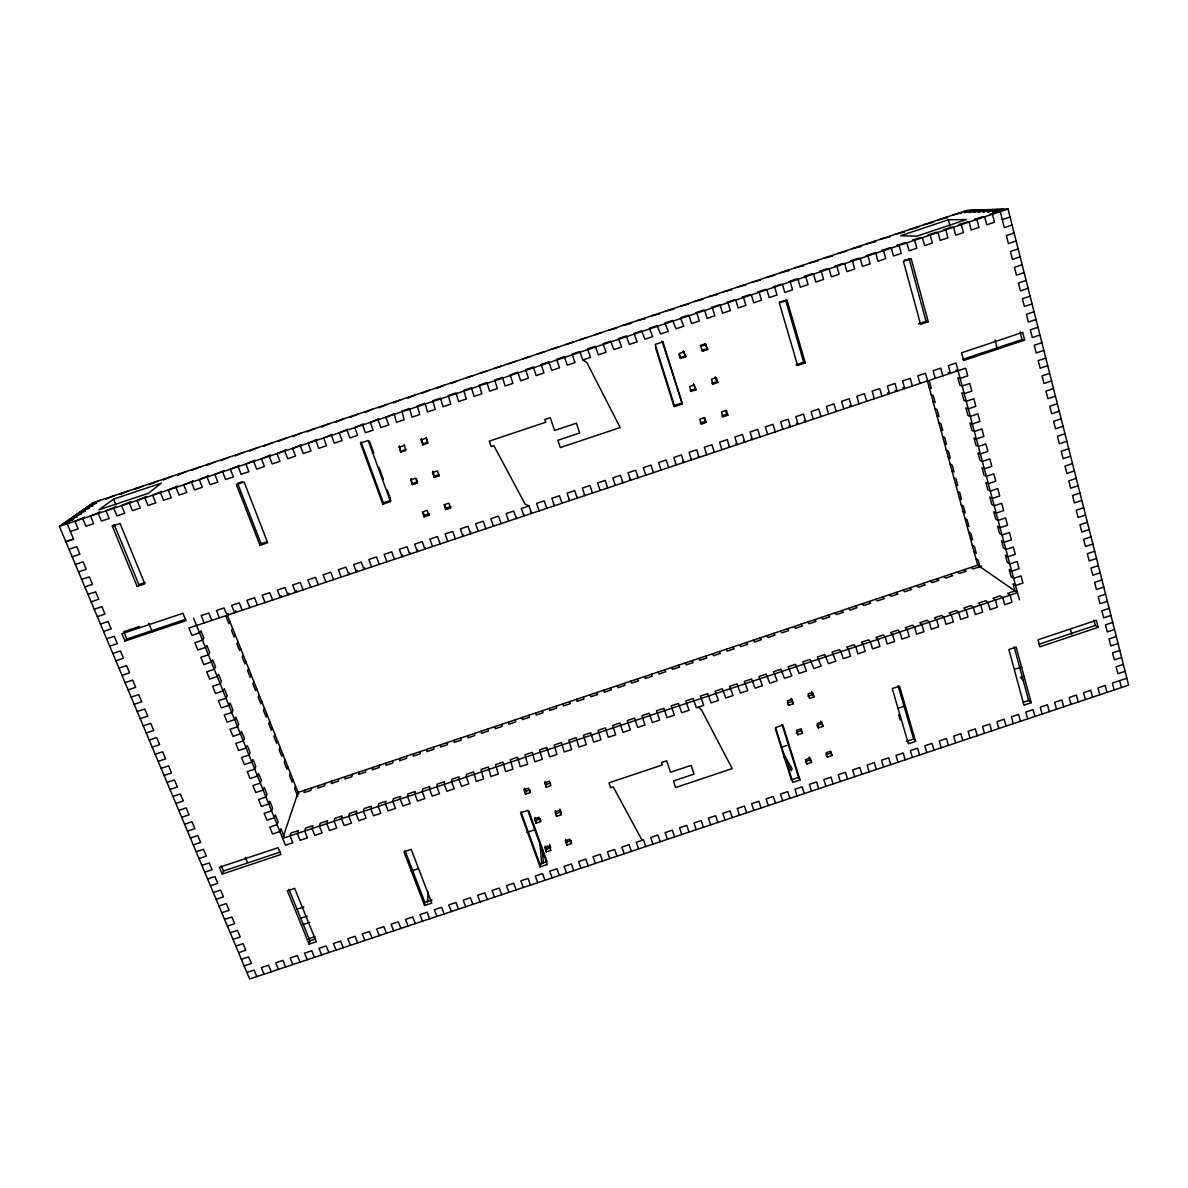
<?xml version="1.0" encoding="UTF-8"?>
<svg xmlns="http://www.w3.org/2000/svg" width="1188" height="1188" viewBox="0 0 1188 1188"><rect width="100%" height="100%" fill="white"/><g stroke="black" fill="none" stroke-linecap="round" stroke-linejoin="round"><path stroke-width="1.5" d="M486.991 370.923L479.833 373.314M481.511 731.095L481.482 733.338L488.313 731.051L488.313 728.823M474.71 733.367L474.665 735.61L467.834 737.897L467.924 735.639M478.289 529.759L478.244 531.259L475.601 523.774L483.219 521.235L485.847 528.705M461.122 737.911L461.003 740.183L454.187 742.455L454.336 740.183M470.7 532.298L470.626 533.813L467.983 526.329L460.35 528.883L463.008 536.352L463.127 534.823M447.534 742.455L447.356 744.742L440.54 747.029L440.733 744.728M427.383 902.538L428.304 892.114M424.576 905.523L403.92 851.826L411.197 849.39L431.793 903.118L424.576 905.523L424.873 902.36L404.974 850.593M472.676 375.705L465.503 378.111M433.947 747L433.709 749.316L426.878 751.588L427.145 749.272M420.359 751.544L420.062 753.875L413.231 756.162L413.558 753.816M450.594 507.959L450.772 506.563L445.916 508.197L445.708 509.593L450.594 507.959L448.886 503.163L444 504.796L445.708 509.593M406.771 756.088L406.4 758.434L399.584 760.721L399.97 758.36M393.169 760.632L392.753 763.008L385.937 765.28L386.382 762.904M458.345 380.502L451.024 383.635L451.188 382.907M425.245 547.505L424.933 549.094L422.23 541.639L414.612 544.178L417.33 551.633L417.671 550.029M439.144 475.764L439.382 474.517L434.496 476.15L434.229 477.398L439.144 475.764L437.407 470.908L432.506 472.542L434.229 477.398M379.581 765.176L379.106 767.567L372.29 769.854L372.794 767.448M428.913 515.221L429.195 513.795L424.339 515.414L424.027 516.854L428.913 515.221L427.175 510.409L422.304 512.043L424.027 516.854M365.993 769.72L365.459 772.141L358.627 774.413L359.207 771.992M410.098 552.569L409.712 554.187L406.994 546.732L399.361 549.287L402.093 556.726L402.524 555.108M352.405 774.264L351.811 776.7L344.98 778.986L345.619 776.536M309.088 944.148L287.348 890.792L294.639 888.357L316.305 941.728L309.088 944.148L309.92 940.792L288.981 889.381M338.818 778.808L338.164 781.259L331.333 783.545L332.031 781.08M417.344 483.056L415.592 478.2L410.692 479.848L412.429 484.689L417.344 483.056L416.528 478.556M444.03 385.298L436.635 388.446L436.872 387.689M427.561 443.228L427.858 442.144L422.958 443.777L422.631 444.876L427.561 443.228L426.121 437.243L427.279 440.51M412.429 484.689L411.063 478.586M325.23 783.352L324.517 785.832L317.686 788.104L318.429 785.624M422.631 444.876L421.22 438.892L422.958 443.777M311.642 787.896L310.855 790.391L304.039 792.678L304.841 790.169M295.5 786.055L294.654 788.535L297.846 796.554M292.946 779.655L292.085 782.105L289.516 775.66L290.392 773.24M429.714 390.095L422.245 393.258L422.542 392.486M364.642 567.775L364.033 569.468L361.256 562.028L353.623 564.582L356.415 572.007L357.053 570.314M287.823 766.795L286.932 769.215L284.348 762.741L285.254 760.35M382.848 504.217L360.439 443.079L368.191 440.481L390.525 501.648L382.848 504.217L383.368 502.836L361.078 441.981M400.712 452.197L399.391 446.198L400.712 452.197L405.643 450.549L404.306 444.55M282.685 753.89L281.764 756.251L279.165 749.747L280.101 747.415M349.48 572.839L348.797 574.561L346.005 567.136L338.387 569.691L341.194 577.101M277.502 740.926L276.566 743.243L273.968 736.709L274.918 734.436M222.26 874.101L219.424 867.299L278.111 847.683L280.888 854.499L222.26 874.101L223.522 871.027L221.399 865.963M415.384 394.876L407.855 398.084L408.226 397.282M272.319 727.917L271.354 730.16L268.74 723.611L269.706 721.383M267.107 714.834L266.112 717.032L263.484 710.454L264.478 708.271M261.865 701.707L260.84 703.845L258.212 697.222L259.236 695.114M401.069 399.673L393.466 402.895L393.911 402.064M256.608 688.505L255.554 690.599L252.91 683.946L253.965 681.897M296.451 590.585L295.515 592.396L292.649 584.986L300.267 582.432L303.118 589.842M251.321 675.259L250.252 677.294L247.579 670.611L248.663 668.621M288.877 593.124L287.897 594.936L285.031 587.54L277.398 590.08L280.279 597.49L281.304 595.648M246.005 661.954L244.906 663.929L242.233 657.216L243.347 655.271M386.753 404.469L379.076 407.707L379.581 406.86M240.674 648.589L239.56 650.504L236.872 643.762L238.001 641.876M235.328 635.164L234.17 637.02L231.467 630.249L232.64 628.422M372.423 409.251L364.701 412.518L365.265 411.657M229.937 621.666L228.764 623.477L226.047 616.676L227.25 614.909L298.693 794.03M235.848 610.855L234.6 612.77L231.675 605.39L239.293 602.836L242.218 610.216M228.274 613.394L226.997 615.31L224.057 607.929L216.424 610.484L219.379 617.864M358.108 414.048L350.312 417.33L350.95 416.439M259.994 545.322L267.671 542.753L244.119 481.986L236.367 484.585L259.994 545.322L261.122 543.733L267.226 541.683M343.792 418.844L335.922 422.141L336.635 421.235M329.477 423.626L321.532 426.967L322.304 426.032M315.147 428.423L307.157 431.779L307.989 430.813M124.978 641.075L185.952 620.685L182.952 613.305L121.904 633.724L124.978 641.075L126.76 639.04L185.699 619.319M300.831 433.219L292.768 436.59L293.674 435.61M286.516 438.001L278.378 441.401L279.358 440.406M138.892 584.63L114.197 524.591L112.311 526.091L137.155 586.412L138.892 584.63L144.995 582.58M272.201 442.797L264.003 446.213L265.043 445.188M257.885 447.594L249.614 451.024L250.713 449.985M243.555 452.376L235.224 455.85L236.397 454.781M229.239 457.172L220.849 460.662L222.082 459.563M214.924 461.954L206.46 465.473L207.766 464.36M200.609 466.75L192.07 470.285L193.451 469.141M186.293 471.547L177.695 475.096L179.136 473.938M171.978 476.329L163.305 479.907L164.82 478.734M157.662 481.125L148.931 484.719L150.505 483.516M143.347 485.922L134.541 489.53L136.189 488.313M129.032 490.703L120.166 494.342L121.874 493.094M113.632 499.064L98.856 509.86L148.455 493.258L161.345 483.1L113.632 499.064L115.993 504.826M114.716 495.5L105.777 499.168L107.559 497.891M100.401 500.282L91.402 503.979M59.4 526.433L93.243 502.687L966.884 210.335L1008.033 208.999L1128.6 685.134L249.643 979.001L59.4 526.433L1008.033 208.999M89.546 505.286L96.763 502.866L87.66 506.593M971.383 210.187L964.151 212.607L973.67 210.113M85.774 507.929L93.065 505.479L83.858 509.266M975.972 210.038L968.665 212.489L978.303 209.964M948.351 219.78L900.593 235.759L916.928 236.145L966.572 219.542L948.351 219.78L949.94 225.809M81.927 510.617L89.293 508.167L79.982 511.998M980.649 209.89L973.269 212.355L983.011 209.816M78.007 513.379L85.447 510.885L76.017 514.775M985.401 209.727L977.962 212.221L987.822 209.652M74.012 516.171L81.526 513.662L71.993 517.597M990.257 209.578L982.743 212.088L992.723 209.504M69.944 519.037L77.517 516.498L67.879 520.493M995.217 209.415L987.629 211.954L997.727 209.34M65.785 521.948L73.448 519.394L63.677 523.433M1000.266 209.251L992.604 211.82L1002.821 209.177M61.553 524.933L69.29 522.334L67.167 523.834L73.552 539.07L65.726 541.728L73.552 539.07M70.359 531.467L78.126 528.868L74.948 521.235L84.749 517.166L82.715 518.636L85.892 526.269L93.659 523.67L90.481 516.038L100.208 511.983L98.262 513.439L101.411 521.072L109.177 518.473L106.029 510.825L115.682 506.816L113.796 508.226L116.944 515.874L124.695 513.275L121.577 505.628L131.14 501.633L129.344 503.029L132.462 510.677L140.229 508.078L137.125 500.43L146.614 496.465L144.891 497.831L147.995 505.494L155.747 502.895L152.658 495.233L162.073 491.283L160.439 492.634L163.513 500.296L171.28 497.698L168.206 490.02L177.547 486.115L175.987 487.422L179.046 495.099L186.798 492.5L183.754 484.823L193.02 480.932L191.52 482.224L194.565 489.901L202.331 487.303L199.302 479.625L208.479 475.764L207.068 477.027L210.098 484.704L217.85 482.105L214.85 474.413L223.953 470.582L222.616 471.814L225.616 479.507L233.383 476.908L230.398 469.215L239.412 465.414L238.164 466.617L241.149 474.309L248.916 471.71L245.931 464.018L254.885 460.231L253.712 461.419L256.667 469.126L264.434 466.528L261.479 458.82L270.359 455.049L269.26 456.207L272.201 463.929L279.967 461.33L277.027 453.608L285.818 449.881L284.808 451.009L287.734 458.731L295.5 456.133L292.575 448.411L301.292 444.698L300.356 445.812L303.252 453.534L311.018 450.935L308.123 443.213L316.765 439.53L315.904 440.6L318.785 448.336L326.552 445.738L323.671 438.001L332.224 434.348L331.452 435.402L334.318 443.139L342.085 440.54L339.219 432.803L347.698 429.18L347 430.204L349.836 437.941L357.603 435.343L354.767 427.606L363.172 423.997L362.548 424.992L365.369 432.744L373.136 430.145L370.314 422.393L378.645 418.815L378.096 419.795L380.903 427.546L388.669 424.948L385.862 417.196L394.104 413.647L396.436 422.349L404.202 419.75L401.841 411.048L409.578 408.464L411.954 417.151L419.72 414.553L417.315 405.88L425.052 403.296L427.487 411.954L435.254 409.37L432.788 400.698L440.525 398.114L443.02 406.771L450.787 404.172L448.262 395.53L455.999 392.931L458.553 401.574L466.32 398.975L463.736 390.347L471.473 387.763L474.086 396.376L481.853 393.777L479.209 385.164L486.946 382.581L489.619 391.179L497.386 388.58L494.683 379.997L502.42 377.398L505.138 385.981L512.904 383.382L510.157 374.814L517.879 372.23L520.671 380.784L528.437 378.185L525.616 369.631L533.353 367.047L536.204 375.586L543.97 372.987L541.089 364.464L548.826 361.865L551.737 370.389L559.503 367.79L556.563 359.281L564.3 356.697L567.27 365.191L575.037 362.592L572.037 354.098L579.774 351.514L582.803 359.994L586.931 362.637L620.151 427.546L560.305 447.579L557.855 440.258L579.64 432.981L576.403 423.18L554.588 430.487L550.296 417.671L544.832 419.513L545.752 422.23L489.248 441.134L491.134 446.569L493.852 445.663L525.155 504.172L528.972 505.925L531.541 513.424L531.318 512.013M582.803 359.994L590.57 357.395L587.511 348.93L595.247 346.332L598.336 354.796L606.103 352.197L602.984 343.748L610.721 341.164L613.869 349.599L621.636 347L618.473 338.565L626.21 335.981L629.402 344.401L637.169 341.802L633.947 333.397L641.683 330.799L644.936 339.204L652.702 336.605L649.42 328.215L657.157 325.616L660.469 334.006L668.235 331.407L664.894 323.032L672.631 320.448L676.002 328.809L683.768 326.21L680.368 317.849L688.104 315.266L689.114 315.711L691.55 323.611L699.316 321.012L696.896 313.112L695.841 312.682L703.578 310.083L704.677 310.514L707.083 318.399L714.849 315.8L712.444 307.915L711.315 307.499L719.052 304.915L720.225 305.301L722.616 313.201L730.382 310.603L728.006 302.702L726.789 302.316L734.54 299.732L735.773 300.104L738.149 308.004L745.916 305.405L743.554 297.505L742.277 297.134L750.014 294.55L751.336 294.891L753.682 302.806L761.449 300.208L759.117 292.293L757.751 291.966L765.488 289.367L766.884 289.694L769.215 297.609L776.982 295.01L774.665 287.095L773.225 286.783L780.962 284.199L782.447 284.481L784.763 292.411L792.53 289.813L790.228 281.883L788.698 281.601L796.435 279.017L797.994 279.284L800.296 287.214L808.063 284.615L805.776 276.685L804.187 276.418L811.924 273.834L813.557 274.072L815.829 282.016L823.596 279.418L821.339 271.473L819.661 271.25L827.397 268.651L829.12 268.874L831.362 276.819L839.129 274.22L836.887 266.275L835.134 266.067L842.871 263.469L844.668 263.662L846.91 271.621L854.677 269.023L852.449 261.063L850.623 260.885L858.36 258.301L860.231 258.464L862.443 266.424L870.21 263.825L868.012 255.851L866.097 255.702L873.833 253.118L875.779 253.252L877.977 261.226L885.743 258.613L883.56 250.653L881.57 250.519L889.307 247.936L891.342 248.054L893.51 256.014L901.291 253.415L899.123 245.441L897.059 245.352L904.796 242.753L906.904 242.842L909.058 250.817L916.824 248.218L914.671 240.243L912.533 240.169L920.269 237.57L922.452 237.63L924.591 245.619L932.357 243.02L930.234 235.031L928.006 234.986L935.758 232.403L938.015 232.432L940.139 240.422L947.905 237.823L945.797 229.833L943.495 229.804L951.232 227.22L953.578 227.22L955.672 235.224L963.438 232.625L961.359 224.621L958.968 224.621L966.72 222.037L969.126 222.022L971.205 230.027L978.986 227.428L976.907 219.409L974.457 219.453L982.194 216.855L984.689 216.81L986.753 224.829L994.519 222.215L992.47 214.211L989.931 214.271L997.682 211.672L1000.251 211.598L1004.32 227.621L1012.087 225.022M1002.286 219.617L1010.067 217.018M242.263 481.749L237.63 483.293L261.122 543.733M779.387 302.019L787.065 300.326L805.286 362.875L797.608 365.444L796.064 364.746L803.712 362.192L805.286 362.875M904.454 260.157L911.211 258.776L928.229 321.74L920.537 324.309L903.444 261.375L911.211 258.776M112.311 526.091L120.062 523.507L144.832 583.843L137.155 586.412M662.934 341.862L655.167 344.446L674.695 406.563L682.372 403.994L662.934 341.862L662.058 341.268L682.372 403.994M787.065 300.326L779.298 302.91L797.608 365.444M68.993 549.242L76.73 546.658L79.908 554.232L72.171 556.816M1014.106 232.997L1006.355 235.595L1008.389 243.555L1016.126 240.971M705.123 343.881L700.222 345.53L702.821 351.113L707.751 349.465L705.123 343.881L707.751 349.465M398.945 447.297L403.89 445.649M420.879 439.961L425.809 438.313M684.288 351.811L679.343 353.46L680.902 358.449L685.832 356.786L683.308 351.188L685.832 356.786M701.291 346.124L706.221 344.475M401.158 451.069L406.058 449.435M678.897 354.484L679.937 357.781L684.837 356.133M706.652 348.841L701.737 350.49L702.821 351.113M75.349 564.359L83.071 561.776L86.219 569.304L78.512 571.888M1018.131 248.901L1010.409 251.485L1012.414 259.415L1020.136 256.831M81.66 579.402L89.367 576.819L92.516 584.318L84.808 586.902M1022.14 264.731L1014.433 267.315L1016.438 275.185L1024.145 272.616M694.534 384.867L689.619 386.501L691.149 391.431L696.064 389.783L693.51 384.066L696.064 389.783M412.815 483.412L417.686 481.779M695.025 388.966L690.139 390.6L691.149 391.431M717.864 382.491L716.72 381.719L711.835 383.353L712.963 384.14L717.864 382.491L716.349 377.561L711.449 379.195L712.963 384.14M87.957 594.371L95.649 591.802L98.767 599.257L91.09 601.826M1026.135 280.472L1018.443 283.056L1020.433 290.897L1028.11 288.313M383.368 502.836L391.001 500.267M655.449 347.386L673.774 405.672L681.407 403.103M918.383 323.819L926.031 321.265L928.229 321.74M94.223 609.266L101.886 606.697L104.99 614.122L97.342 616.676M1030.1 296.139L1022.423 298.708L1024.412 306.519L1032.075 303.95M706.192 422.438L705.108 421.473L700.252 423.091L701.306 424.071L706.192 422.438L704.677 417.567L699.791 419.201L701.306 424.071M727.873 415.176L726.685 414.241L721.829 415.874L723.002 416.81L727.873 415.176L726.388 410.306L721.502 411.939L723.002 416.81M100.445 624.086L108.093 621.517L111.197 628.912L103.549 631.467M1034.05 311.731L1026.387 314.3L1028.362 322.067L1036.01 319.498M123.715 631.719L139.323 626.492M106.653 638.832L114.271 636.278L117.36 643.629L109.742 646.183M1037.97 327.249L1030.338 329.804L1032.298 337.541L1039.931 334.986M963.037 359.266L1022.036 339.53L1024.68 340.095L1022.705 332.358L961.597 352.806L963.646 360.499L1024.68 340.095M528.972 505.925L521.339 508.479L523.923 515.978L523.745 514.553M112.815 653.504L120.433 650.965L123.493 658.271L115.889 660.825M1041.891 342.693L1034.273 345.248L1036.218 352.94L1043.836 350.386M118.963 668.116L126.552 665.577L129.596 672.854L122.022 675.393M1045.782 358.063L1038.178 360.603L1040.124 368.25L1047.712 365.711M125.067 682.654L132.64 680.115L135.67 687.362L128.111 689.886M1049.643 373.359L1042.069 375.883L1044 383.501L1051.573 380.977M131.14 697.118L138.699 694.579L141.728 701.796L134.17 704.321M1053.504 388.565L1045.945 391.104L1047.861 398.678L1055.419 396.153M137.199 711.508L144.743 708.984L147.743 716.156L140.214 718.681M1057.335 403.712L1049.791 406.237L1051.707 413.78L1059.251 411.256M143.228 725.838L150.742 723.314L153.727 730.457L146.228 732.966M1061.151 418.785L1053.622 421.309L1055.538 428.809L1063.052 426.299M149.213 740.094L156.712 737.585L159.697 744.683L152.198 747.193M1064.953 433.783L1057.439 436.308L1059.34 443.777L1066.839 441.268M155.183 754.276L162.667 751.781L165.622 758.85L158.153 761.345M1068.74 448.722L1061.24 451.217L1063.141 458.657L1070.611 456.162M161.123 768.398L168.577 765.904L171.532 772.942L164.078 775.437M1072.497 463.572L1065.027 466.082L1066.898 473.477L1074.368 470.983M167.018 782.461L174.473 779.967L177.413 786.976L169.973 789.456M1076.239 478.363L1068.784 480.858L1070.655 488.223L1078.11 485.729M172.899 796.45L180.338 793.955L183.264 800.935L175.839 803.415M1079.966 493.079L1072.526 495.559L1074.398 502.895L1081.822 500.415M178.764 810.365L186.174 807.885L189.085 814.834L181.675 817.299M1083.679 507.721L1076.254 510.201L1078.11 517.508L1085.52 515.028M184.585 824.22L191.981 821.754L194.877 828.66L187.481 831.125M1087.362 522.304L1079.966 524.784L1081.808 532.046L1089.203 529.566M977.724 565.146L298.054 792.441L282.685 838.386L1017.477 592.664L977.724 565.146L927.368 380.68L929.387 381.393L931.303 388.446L929.298 387.704M981.6 566.082L973.061 568.933L970.923 567.419M190.377 838.015L197.757 835.55L200.638 842.426L193.273 844.891M1091.044 536.813L1083.649 539.278L1085.49 546.51L1092.871 544.045M196.154 851.737L203.504 849.286L206.37 856.117L199.02 858.582M1094.697 551.247L1087.332 553.712L1089.158 560.914L1096.524 558.449M201.886 865.399L209.237 862.948L212.088 869.765L204.752 872.215M1098.336 565.622L1090.985 568.087L1092.812 575.244L1100.147 572.794M223.522 871.027L280.145 852.093M207.603 879.001L214.939 876.551L217.775 883.337L210.454 885.773M1101.959 579.937L1094.623 582.387L1096.435 589.515L1103.771 587.065M213.305 892.544L220.612 890.094L223.433 896.836L216.127 899.286M1105.568 594.178L1098.247 596.614L1100.058 603.712L1107.365 601.262M793.376 703.741L791.936 701.484L787.288 703.044L788.713 705.301L793.376 703.741L791.995 699.301L787.332 700.861L788.713 705.301M807.914 696.138L812.547 694.594L814.092 696.821L809.429 698.381L808.063 693.926L812.726 692.366L814.092 696.821M546.257 787.213L544.698 782.818L549.361 781.259L550.92 785.654L546.257 787.213L545.975 784.555L550.623 783.011M525.542 794.133L530.204 792.574L530.011 789.901L525.363 791.446L525.542 794.133L523.967 789.753L528.63 788.193L530.204 792.574M218.963 906.013L226.255 903.578L229.061 910.29L221.785 912.726M1109.161 608.345L1101.855 610.781L1103.652 617.849L1110.943 615.414M1039.055 644.238L1095.291 625.437L1098.158 627.323L1039.901 646.807L1038.03 639.783L1096.361 620.284L1098.158 627.323M224.591 919.423L231.868 916.988L234.675 923.67L227.413 926.105M1112.725 622.453L1105.449 624.888L1107.231 631.912L1114.507 629.477M823.135 726.328L821.561 723.982L816.943 725.526L818.487 727.888L823.135 726.328L821.784 721.918L817.136 723.477L818.487 727.888M536.219 819.586L539.56 818.473M536.011 823.165L535.788 820.359L540.391 818.814L540.644 821.606L536.011 823.165L534.452 818.829L539.085 817.27L540.644 821.606M560.914 811.953L561.256 814.716L556.623 816.275L556.296 813.498L560.914 811.953L559.89 809.073M797.876 734.778L802.509 733.234L801.143 728.823L796.509 730.382L797.876 734.778L796.42 732.387L801.039 730.843L802.509 733.234M297.193 909.191L303.905 906.949M411.226 871.071L417.938 868.829M526.952 832.372L535.343 829.566M781.927 747.118L786.961 745.44M897.697 708.419L904.41 706.162M1015.161 669.141L1021.873 666.899M230.205 932.773L237.466 930.338L240.258 936.99L233.011 939.411M1116.289 636.501L1109.013 638.921L1110.795 645.916L1118.057 643.495M1023.7 676.299L1020.284 677.442L1023.076 679.818M300.371 918.369L307.202 916.082M235.788 946.049L243.035 943.628L245.812 950.252L238.58 952.672M1119.824 650.475L1112.577 652.895L1114.344 659.86L1121.591 657.439M302.91 924.62L309.741 922.348M811.567 762.429L810.053 759.919L805.464 761.449L806.949 763.958L811.567 762.429L810.216 758.063L805.598 759.607L806.949 763.958M546.361 851.915L544.817 847.608L549.435 846.079L550.98 850.37L546.361 851.915L546.094 848.989L550.683 847.445L549.658 844.594M566.869 845.054L566.498 842.158L571.101 840.629L571.487 843.51L566.869 845.054L565.34 840.748L569.958 839.203L571.487 843.51M827.472 757.112L832.09 755.568L830.754 751.202L826.12 752.746L827.472 757.112L825.883 754.618L830.471 753.088L832.09 755.568M788.698 770.151L792.188 768.978L782.417 751.544M241.357 959.28L248.574 956.86L251.336 963.453L244.119 965.859M1123.343 664.389L1116.111 666.795L1117.878 673.73L1125.095 671.309M308.331 938.832L315.147 936.545M309.92 940.792L315.666 938.876M424.873 902.36L432.061 899.955M540.095 866.913L520.507 812.844L527.784 810.394L547.312 864.493L540.095 866.913L539.842 863.914L547.029 861.523L528.853 811.122M800.044 779.996L782.877 725.111L775.586 727.546L792.827 782.402L800.044 779.996L798.588 777.412L791.401 779.818L775.333 728.704M906.429 741.357L913.617 738.951L915.606 741.357L908.389 743.777L892.218 688.55L899.509 686.1L915.606 741.357M1022.898 702.42L1028.645 700.489L1031.184 702.717L1023.967 705.137L1008.864 649.539L1016.156 647.104L1031.184 702.717M246.881 972.437L254.098 970.032L256.846 976.595M1126.848 678.229L1112.414 683.055L1114.181 689.946M959.726 212.726L961.924 212.667L952.553 215.132M945.396 217.523L947.534 217.493L938.223 219.929M931.065 222.319L933.129 222.304L923.893 224.71M916.735 227.116L918.74 227.116L909.577 229.507M902.405 231.912L904.35 231.942L895.247 234.303M888.075 236.709L889.946 236.754L880.917 239.1M873.759 241.491L875.556 241.565L866.587 243.896M859.429 246.287L861.166 246.391L852.256 248.693M845.099 251.084L846.762 251.203L837.941 253.489M830.768 255.88L832.372 256.014L823.611 258.271M816.438 260.677L817.983 260.84L809.28 263.068M802.123 265.473L803.593 265.652L794.95 267.864M787.793 270.27L789.188 270.478L780.635 272.661M773.462 275.052L774.799 275.289L766.305 277.457M759.132 279.848L760.409 280.101L751.974 282.254M744.817 284.645L746.019 284.927L737.644 287.036M730.486 289.441L731.63 289.738L723.329 291.832M716.156 294.238L717.225 294.55L708.998 296.629M955.761 370.017L958.077 370.73M948.187 372.557L950.459 373.284L948.395 365.607L956.028 363.053L1019.378 599.792M701.841 299.02L702.836 299.361L694.668 301.425M931.214 394.728L933.233 395.5L935.149 402.524L933.115 401.722M687.51 303.816L688.446 304.187L680.353 306.222M902.702 387.778L904.751 388.565L902.628 380.917L910.26 378.363L912.369 386.026M895.113 390.303L897.133 391.119L895.01 383.472L887.377 386.026L889.515 393.674L887.54 392.842M935.03 408.702L937.065 409.533L938.966 416.543L936.931 415.681M938.817 422.631L940.866 423.522L942.767 430.487L940.718 429.566M673.195 308.613L674.056 308.999L666.023 311.004M942.604 436.486L944.668 437.436L946.554 444.371L944.49 443.391M946.376 450.282L948.44 451.291L950.326 458.197L948.247 457.157M849.628 405.524L851.425 406.415L849.242 398.782L841.609 401.336L843.807 408.954M658.865 313.409L659.667 313.81L651.707 315.8M950.118 464.018L952.197 465.087L954.083 471.963L951.989 470.864M953.845 477.695L955.954 478.823L957.81 485.669L955.716 484.511M957.573 491.312L959.681 492.5L961.538 499.316L959.414 498.099M644.535 318.206L645.277 318.636L637.377 320.597M961.27 504.87L963.394 506.118L965.235 512.904L963.112 511.627M964.953 518.369L967.091 519.676L968.933 526.433L966.794 525.096M804.157 420.745L805.716 421.695L803.474 414.092L795.856 416.646L798.098 424.25L796.569 423.27M968.621 531.808L970.759 533.174L972.601 539.887L970.448 538.506M972.274 545.188L974.427 546.599L976.254 553.296L974.086 551.856M788.995 425.809L790.48 426.804L788.223 419.186L780.605 421.74L782.862 429.343M630.219 322.988L630.887 323.448L623.061 325.393M975.912 558.509L978.08 559.979L979.892 566.646M679.937 357.781L680.902 358.449M964.121 569.691L966.23 571.22L959.399 573.507L957.32 571.963M950.519 574.235L952.568 575.779L945.752 578.066L943.718 576.507M936.931 578.794L938.921 580.353L932.09 582.64L930.13 581.066M615.889 327.784L616.498 328.259L608.731 330.175M751.098 438.491L752.405 439.545L750.103 431.942L757.721 429.403L760.023 436.991M923.328 583.338L925.259 584.927L918.428 587.199L916.527 585.61M743.525 441.03L744.787 442.084L742.47 434.496L734.837 437.05L737.169 444.639L735.936 443.555M909.726 587.882L911.597 589.486L904.766 591.773L902.925 590.154M896.138 592.426L897.95 594.059L891.119 596.331L889.337 594.698M728.363 446.094L729.551 447.178L727.219 439.605L719.586 442.159L721.933 449.732M601.574 332.581L594.401 334.971M882.535 596.97L884.288 598.618L877.457 600.905L875.734 599.257M673.774 405.672L674.695 406.563M868.933 601.529L870.626 603.192L863.795 605.479L862.146 603.801M855.345 606.073L856.979 607.751L850.148 610.038L848.544 608.345M841.743 610.617L843.317 612.325L836.486 614.612L834.941 612.889M698.039 456.237L699.079 457.38L696.717 449.806L689.085 452.361L691.475 459.919L690.466 458.776M587.243 337.377L580.086 339.768M828.155 615.161L829.655 616.899L822.824 619.171L821.354 617.433M698.737 707.023L701.96 710.81L732.194 768.606L675.616 787.525L673.418 780.991L694.015 774.101L691.134 765.354L670.507 772.259L666.676 760.81L661.508 762.533L662.325 764.968L608.909 782.833L610.587 787.689L613.171 786.827L642.114 840.302M682.892 461.3L683.857 462.474L681.466 454.915L673.834 457.454L676.239 465.013L675.304 463.84M814.552 619.705L816.008 621.458L809.177 623.745L807.751 621.992M800.95 624.264L802.346 626.031L795.515 628.304L794.163 626.536M787.362 628.808L788.684 630.59L781.867 632.877L780.561 631.08M572.928 342.159L565.755 344.565M773.759 633.353L775.036 635.164L768.205 637.436L766.973 635.625M760.172 637.897L761.374 639.723L754.543 642.01L753.37 640.169M746.569 642.441L747.727 644.297L740.896 646.569L739.782 644.713M637.421 476.522L638.149 477.754L635.714 470.21L628.081 472.765L630.546 480.308L629.833 479.061M558.598 346.955L551.44 349.346M732.981 647L734.065 648.856L727.234 651.143L726.18 649.272M783.531 756.34L791.579 770.76M719.379 651.544L720.418 653.43L713.587 655.717L712.592 653.816M622.26 481.586L622.928 482.848L620.463 475.319L612.845 477.873L615.31 485.402L614.686 484.125M705.791 656.088L706.756 657.989L699.925 660.276L698.99 658.36M692.203 660.632L693.109 662.562L686.278 664.849L685.402 662.904M544.282 351.752L537.125 354.143M678.6 665.176L679.447 667.121L672.616 669.408L671.799 667.448M264.048 974.19L261.301 967.611L268.518 965.205L271.25 971.769M124.324 633.174L126.76 639.04M278.452 969.363L275.72 962.8L282.937 960.394L285.655 966.958M292.857 964.552L290.139 957.974L297.356 955.568L300.059 962.146M148.752 623.21L152.257 631.719M245.307 857.409L247.267 862.132M314.449 957.335L311.776 950.742L304.559 953.162L307.261 959.741M321.651 954.914L318.978 948.336L326.195 945.93L328.853 952.509M284.348 837.184L280.903 828.66L279.908 831.526L272.557 833.991L269.765 827.13L277.131 824.665L278.126 821.814L275.364 814.953L274.339 817.775L266.973 820.24L264.167 813.335L271.547 810.869L272.587 808.078L269.795 801.187L268.755 803.949L261.36 806.429L258.553 799.494L265.949 797.014L267.003 794.282L264.211 787.362L263.127 790.065L255.732 792.545L252.896 785.58L260.306 783.1L261.405 780.427L258.583 773.462L257.484 776.106L250.059 778.586L247.223 771.591L254.648 769.111L255.776 766.498L252.94 759.503L251.811 762.087L244.372 764.582L241.52 757.543L248.96 755.048L250.119 752.509L247.282 745.485L246.109 747.995L238.654 750.489L235.788 743.436L243.258 740.926L244.431 738.446L241.58 731.392L240.392 733.842L232.907 736.352L230.027 729.254L237.511 726.744L238.714 724.324L235.863 717.225L234.63 719.631L227.131 722.126L224.235 714.998L231.749 712.488L232.982 710.127L230.101 702.999L228.853 705.33L221.339 707.84L218.429 700.682L225.943 698.158L227.22 695.871L224.324 688.713L223.032 690.971L215.503 693.495L212.578 686.293L220.122 683.768L221.428 681.541L218.518 674.353L217.196 676.551L209.652 679.076L206.712 671.829L214.271 669.304L215.607 667.136L212.682 659.919L211.33 662.043L203.772 664.582L200.817 657.306L208.39 654.781L209.756 652.672L206.831 645.411L205.435 647.475L197.861 650.014L194.891 642.708L202.48 640.169L203.876 638.134L200.935 630.843L199.525 632.848L191.921 635.387L188.937 628.036L965.696 368.176L967.73 375.839L960.127 378.393L957.81 377.636L959.845 385.239L962.176 386.026L969.764 383.486L971.799 391.104L964.211 393.644L961.879 392.827L963.899 400.401L966.245 401.247L973.833 398.723L975.853 406.311L968.279 408.835L965.918 407.944L967.938 415.473L970.299 416.409L977.858 413.87L979.877 421.428L972.319 423.953L969.957 422.987L971.962 430.472L974.338 431.482L981.882 428.957L983.887 436.471L976.343 438.996L973.967 437.956L975.972 445.411L978.348 446.48L985.877 443.97L987.867 451.44L980.352 453.964L977.962 452.851L979.952 460.276L982.342 461.419L989.856 458.91L991.846 466.349L984.332 468.859L981.927 467.686L983.916 475.066L986.322 476.284L993.821 473.774L995.796 481.185L988.312 483.679L985.892 482.447L987.852 489.798L990.287 491.075L997.757 488.58L999.717 495.945L992.262 498.44L989.827 497.133L991.787 504.44L994.222 505.791L1001.677 503.296L1003.637 510.632L996.183 513.127L993.747 511.746L995.693 519.022L998.143 520.448L1005.583 517.953L1007.528 525.259L1000.103 527.739L997.638 526.299L999.583 533.546L1002.048 535.031L1009.473 532.551L1011.404 539.812L1003.994 542.292L1001.514 540.778L1003.459 547.995L1005.924 549.539L1013.334 547.059L1015.265 554.291L1007.87 556.771L1005.375 555.182L1007.305 562.37L1009.8 563.988L1017.18 561.508L1019.096 568.71L1011.731 571.176L1009.221 569.527L1011.137 576.685L1013.646 578.363L1021.012 575.898L1022.927 583.056L1015.562 585.521L1013.052 583.813L1014.953 590.926L1007.647 593.376L1010.127 595.129L1012.042 602.257L1004.692 604.707L1002.776 597.579L1000.326 595.827L993.005 598.262L995.425 600.044L997.356 607.157L990.02 609.622L988.074 602.494L985.698 600.712L978.377 603.162L980.724 604.959L982.669 612.072L975.333 614.523L973.373 607.424L971.056 605.598L963.75 608.048L966.022 609.875L967.982 616.988L960.647 619.438L958.671 612.34L956.429 610.498L949.123 612.949L951.321 614.79L953.311 621.888L945.96 624.353L943.97 617.255L941.802 615.384L934.481 617.834L936.619 619.705L938.624 626.804L931.273 629.254L929.268 622.17L927.175 620.284L919.854 622.735L921.918 624.621L923.937 631.719L916.601 634.169L914.567 627.086L912.533 625.17L905.226 627.62L907.216 629.536L909.251 636.62L901.915 639.085L899.865 632.001L897.905 630.071L890.599 632.521L892.515 634.451L894.579 641.535L887.228 643.985L885.164 636.917L883.278 634.956L875.972 637.407L877.813 639.367L879.892 646.45L872.541 648.9L870.462 641.832L868.651 639.857L861.33 642.292L863.112 644.282L865.206 651.351L857.87 653.816L855.776 646.747L854.024 644.742L846.702 647.193L848.425 649.197L850.519 656.266L843.183 658.716L841.074 651.663L839.396 649.643L832.075 652.078L835.847 661.167L828.496 663.632L824.769 654.529L817.448 656.979L821.16 666.082L813.825 668.532L810.127 659.414L802.821 661.865L806.474 670.997L799.138 673.447L795.5 664.315L788.193 666.765L791.802 675.898L784.466 678.363L780.872 669.2L773.566 671.651L777.115 680.813L769.779 683.263L766.245 674.101L758.939 676.536L762.444 685.714L755.093 688.179L751.618 678.987L744.312 681.437L747.757 690.629L740.421 693.079L736.991 683.887L729.684 686.322L733.07 695.544L725.734 697.995L722.363 688.773L715.057 691.223L718.398 700.445L711.063 702.895L707.736 693.658L700.43 696.109L703.712 705.36L696.376 707.81L693.109 698.559L685.803 700.994L689.04 710.261L681.704 712.726L678.482 703.445L671.175 705.895L674.353 715.176L667.017 717.626L663.854 708.33L656.548 710.78L659.682 720.077L652.346 722.542L649.227 713.231L641.921 715.681L644.995 724.992L637.659 727.442L634.6 718.116L627.294 720.567L630.323 729.907L622.987 732.357L619.988 723.017L612.666 725.452L615.651 734.808L608.301 737.258L605.36 727.902L598.039 730.353L600.965 739.723L593.629 742.173L590.733 732.788L583.412 735.238L586.293 744.624L578.957 747.074L576.106 737.689L568.8 740.124L571.606 749.539L564.27 751.989L561.479 742.574L554.172 745.024L556.934 754.439L549.599 756.89L546.851 747.46L539.545 749.91L542.263 759.355L534.927 761.805L532.239 752.36L524.918 754.796L527.576 764.255L520.24 766.706L517.612 757.246L510.291 759.696L512.904 769.171L505.568 771.621L502.984 762.132L495.678 764.582L498.232 774.071L490.896 776.521L488.357 767.032L481.051 769.468L483.546 778.986L476.21 781.437L473.73 771.918L466.424 774.353L466.32 776.982L468.874 783.887L461.538 786.337L458.984 779.432L459.117 776.804L451.796 779.254L451.633 781.897L454.202 788.802L446.866 791.253L444.282 784.347L444.49 781.689L437.184 784.139L436.946 786.798L439.53 793.703L432.194 796.153L429.596 789.263L429.863 786.59L422.557 789.025L422.245 791.713L424.859 798.618L417.508 801.068L414.894 794.178L415.251 791.475L407.93 793.926L407.558 796.628L410.172 803.519L402.836 805.969L400.208 799.093L400.623 796.361L393.317 798.811L392.857 801.544L395.5 808.419L388.164 810.884L385.521 803.994L385.996 801.261L378.69 803.697L378.17 806.459L380.828 813.335L373.492 815.785L370.819 808.909L371.384 806.147L364.063 808.583L363.483 811.374L366.156 818.235L358.821 820.7L356.133 813.825L356.756 811.033L349.45 813.483L348.797 816.275L351.485 823.15L344.149 825.601L341.446 818.74L342.144 815.918L334.823 818.369L334.095 821.19L336.813 828.051L329.462 830.501L326.759 823.655L327.517 820.819L320.211 823.254L319.409 826.106L322.126 832.966L314.79 835.416L312.058 828.556L312.889 825.705L305.583 828.14L304.722 831.021L307.454 837.867L300.118 840.317L297.371 833.471L298.277 830.59L290.971 833.04L290.035 835.936L292.783 842.767L285.447 845.232L193.57 618.131M211.776 620.403L208.806 613.038L201.188 615.577L204.158 622.943M343.258 947.697L340.614 941.104L333.397 943.51L336.056 950.103M350.46 945.292L347.817 938.698L355.034 936.278L357.662 942.886M665.013 669.72L665.8 671.695L658.969 673.982L658.211 671.992M372.067 938.06L369.453 931.466L362.236 933.872L364.865 940.48M249.836 607.677L246.911 600.282L254.544 597.727L257.44 605.123M379.269 935.654L376.67 929.046L383.873 926.64L386.471 933.248M272.676 600.029L269.78 592.634L262.162 595.188L265.058 602.583M400.876 928.437L398.292 921.814L391.09 924.234L393.674 930.843M408.078 926.031L405.509 919.408L412.711 917.002L415.28 923.625M429.685 918.799L427.131 912.176L419.928 914.582L422.483 921.205M310.736 587.303L307.9 579.878L315.518 577.338L318.354 584.748M436.887 916.394L434.348 909.77L441.565 907.35L444.089 913.988M325.958 582.194L323.136 574.784L330.754 572.23L333.576 579.655M451.291 911.582L448.767 904.944L455.984 902.524L458.494 909.176M465.696 906.756L463.186 900.118L470.403 897.712L472.898 904.35M480.101 901.944L477.621 895.292L484.823 892.886L487.303 899.539M371.636 566.914L368.874 559.489L376.492 556.934L379.254 564.374M494.52 897.133L492.04 890.48L499.242 888.06L501.722 894.727M386.872 561.82L384.125 554.38L391.743 551.826L394.475 559.281M508.924 892.307L506.459 885.654L513.676 883.248L516.127 889.901M651.41 674.264L652.138 676.254L645.322 678.541L644.624 676.536M523.329 887.495L520.879 880.828L528.096 878.422L530.531 885.09M537.733 882.684L535.298 876.016L542.515 873.596L544.936 880.278M369.423 441.134L373.864 453.311M378.942 467.226L383.397 479.403M387.199 489.842L390.377 498.529M520.983 811.805L539.842 863.914M584.362 494.267L584.852 495.589L582.343 488.075L589.961 485.521L592.456 493.05M524.947 788.283L526.195 791.757M524.264 788.416L525.482 791.787M534.749 817.478L535.788 820.359M545.069 846.138L546.094 848.989M423.195 512.221L424.339 515.414M432.551 546.539L429.863 539.085L437.481 536.531L440.169 544M552.138 877.858L549.732 871.19L556.934 868.77L559.34 875.452M447.787 541.446L445.099 533.976L452.732 531.437L455.39 538.907M566.542 873.046L564.152 866.364L571.369 863.958L573.745 870.641M544.95 781.645L545.975 784.555M555.271 810.617L556.296 813.498M565.488 839.307L566.498 842.158M556.623 816.275L555.063 811.939L559.711 810.379L561.256 814.716M432.774 471.324L434.496 476.15M444.787 505.004L445.916 508.197M588.149 865.814L585.788 859.132L578.571 861.538L580.947 868.235M595.366 863.409L593.005 856.726L600.207 854.306L602.568 861.003M501.084 523.611L498.47 516.127L490.852 518.681L493.466 526.165M616.973 856.192L614.641 849.479L607.424 851.9L609.771 858.597M508.702 521.072L506.103 513.572L513.721 511.033L516.305 518.517L516.171 517.077M624.175 853.786L621.844 847.074L629.061 844.668L631.377 851.365M645.782 846.554L643.48 839.842L636.278 842.247L638.58 848.96M539.159 510.885L536.59 503.37L544.223 500.831L546.777 508.33M652.999 844.148L650.697 837.436L657.914 835.015L660.201 841.743M674.606 836.916L672.334 830.189L665.117 832.61L667.404 839.322M681.808 834.511L679.551 827.784L686.768 825.378L689.01 832.105M703.43 827.279L701.187 820.552L693.97 822.957L696.213 829.699M600.074 490.496L597.594 482.967L605.212 480.412L607.692 487.956M710.632 824.873L708.404 818.131L715.607 815.725L717.834 822.467M637.822 678.823L638.491 680.828L631.66 683.1L631.021 681.095M576.789 496.807L577.234 498.143L574.71 490.614L567.092 493.169L569.616 500.683L569.215 499.331M732.239 817.641L730.041 810.899L722.824 813.32L725.036 820.062M739.441 815.235L737.258 808.493L744.46 806.073L746.658 812.83M645.767 475.215L643.332 467.656L650.965 465.117L653.385 472.661M753.86 810.424L751.677 803.667L758.894 801.261L761.062 808.018M529.952 356.548L522.794 358.939M661.003 470.121L658.583 462.563L666.216 460.008L668.621 467.567M768.265 805.598L766.111 798.841L773.314 796.435L775.467 803.192M782.684 800.786L780.531 794.015L787.748 791.609L789.886 798.381M797.089 795.975L794.965 789.203L802.167 786.783L804.291 793.554M706.697 454.826L704.336 447.252L711.968 444.698L714.315 452.286M811.493 791.149L809.384 784.377L816.601 781.956L818.71 788.743M782.031 724.517L798.588 777.412M704.098 418.235L705.108 421.473M791.015 698.529L791.936 701.484M809.162 757.023L810.053 759.919M825.912 786.337L823.819 779.551L831.036 777.13L833.115 783.917M840.317 781.511L838.238 774.725L845.455 772.319L847.534 779.105M715.221 376.804L716.72 381.719M725.69 411.003L726.685 414.241M811.642 691.639L812.547 694.594M820.656 721.057L821.561 723.982M854.736 776.7L852.672 769.898L859.889 767.493L861.939 774.279M767.641 434.437L765.354 426.848L772.972 424.294L775.244 431.897M869.141 771.873L867.106 765.072L874.309 762.666L876.358 769.468M890.762 764.641L888.743 757.84L881.526 760.246L883.56 767.062M624.235 683.367L624.829 685.387L618.012 687.674L617.433 685.639M897.965 762.236L895.96 755.434L903.177 753.014L905.182 759.83M820.953 416.602L818.74 408.984L811.107 411.538L813.335 419.156M919.586 755.019L917.596 748.188L910.394 750.608L912.384 757.424M785.565 299.94L803.712 362.192M898.083 685.714L913.617 738.951M898.633 714.745L900.192 720.062M828.571 414.063L826.358 406.43L833.991 403.875L836.189 411.508M926.803 752.598L924.813 745.782L932.031 743.361L934.006 750.192M948.41 745.381L946.465 738.55L939.248 740.956L941.208 747.787M859.043 403.861L856.86 396.228L864.493 393.674L866.661 401.321M955.627 742.96L953.682 736.129L960.884 733.724L962.829 740.555M881.897 396.213L879.744 388.58L872.126 391.119L874.279 398.767M977.249 735.743L975.318 728.897L968.101 731.303L970.032 738.149M984.451 733.323L982.535 726.477L989.753 724.071L991.653 730.917M1006.073 726.091L1004.187 719.245L996.97 721.651L998.87 728.511M919.987 383.472L917.879 375.809L925.511 373.27L927.605 380.932M1013.275 723.685L1011.404 716.839L1018.621 714.419L1020.492 721.279M942.841 375.824L940.762 368.161L933.144 370.715L935.223 378.378M1034.897 716.453L1033.04 709.592L1025.823 712.013L1027.694 718.874M909.087 258.613L926.031 321.265M1014.151 646.911L1028.645 700.489M1042.114 714.047L1040.257 707.187L1047.474 704.766L1049.316 711.642M561.642 501.871L561.998 503.237L559.459 495.723L551.841 498.277L554.38 505.791L554.054 504.41M1056.518 709.236L1054.692 702.36L1061.909 699.94L1063.735 706.815M610.632 687.911L611.181 689.961L604.35 692.233L603.846 690.183M1070.937 704.41L1069.126 697.534L1076.343 695.114L1078.14 702.004M1085.357 699.598L1083.56 692.708L1090.777 690.302L1092.559 697.178M995.113 340.05L997.43 348.96M1070.507 629.506L1071.784 634.362M1099.761 694.772L1097.994 687.882L1105.196 685.476L1106.978 692.366M1020.061 331.838L1022.036 339.53M1093.94 620.181L1095.291 625.437M1119.631 680.65L1121.398 687.54M597.044 692.456L597.534 694.52L590.703 696.807L590.243 694.728M515.637 361.33L508.479 363.736M583.457 697L583.872 699.093L577.056 701.366L576.655 699.272M569.854 701.544L570.225 703.652L563.394 705.939L563.067 703.816M556.266 706.088L556.563 708.226L549.747 710.498L549.465 708.36M542.678 710.632L542.916 712.785L536.085 715.072L535.877 712.904M501.306 366.127L494.149 368.518M547.282 845.841L547.623 849.361M542.367 851.039L543.465 863.513M529.076 715.176L529.269 717.344L522.438 719.631L522.289 717.448M540.065 844.623L541.713 864.062M515.488 719.735L515.607 721.918L508.791 724.205L508.702 722.007M501.9 724.279L501.96 726.477L495.144 728.764L495.099 726.551"/></g></svg>
